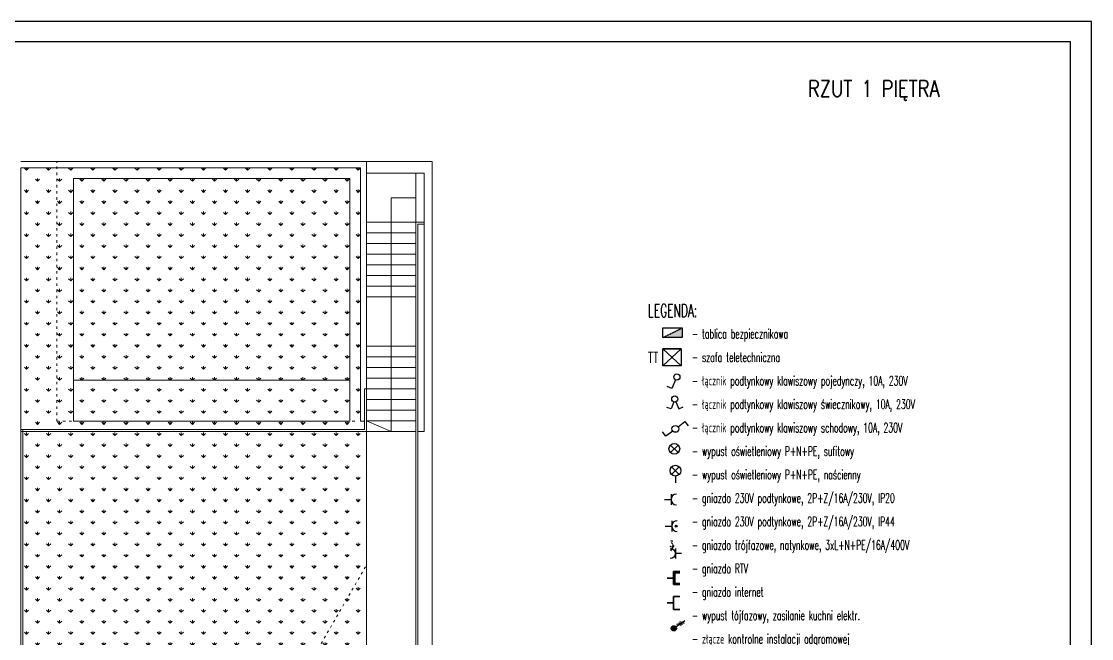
# Model space of a CAD drawing. Header units: millimetres. Extents: x 1780 to 154263, y -7240 to 17216.
# Drawn here: x 120252 to 122859, y 3906 to 5411 of the extents above; entities that cross this region are included whole.
import ezdxf

# ---------------------------------------------------------------- set-up
doc = ezdxf.new("R2010")
doc.units = ezdxf.units.MM
doc.linetypes.add('ACAD_ISO03W100', pattern=[30, 12, -18])
doc.linetypes.add('DASHED2', pattern=[0.375, 0.25, -0.125])
for name, color, linetype, lineweight in [('2d_SX_oznaczenia', 40, 'Continuous', 0), ('2d_SX_szraf', 251, 'Continuous', 0), ('2d_SX_widok', 10, 'Continuous', 9), ('SX_PZT_utwardzona', 10, 'Continuous', 9)]:
    doc.layers.add(name, color=color, linetype=linetype, lineweight=lineweight)
doc.layers.add('2d_SX_rewizja 18 września', color=210, linetype='Continuous')
doc.layers.add('60 instalacje elektryka', color=10, linetype='Continuous')
doc.styles.add('OPIS', font='simplex.shx', dxfattribs={"width": 0.7, "height": 4})
doc.styles.add('ROMANS', font='romans.shx', dxfattribs={"height": 0.2})

# ---------------------------------------------------------------- blocks, each defined once
blk = doc.blocks.new('PDKLD B1')
at = {"layer": '2d_SX_szraf'}
h = blk.add_hatch(dxfattribs=at)
h.set_pattern_fill('GRASS', color=8, scale=1.5, style=0)
h.set_pattern_definition([(90, (98496.447, -22378.067), (-26.94077, 26.94077), [7.14375, -46.73779]), (45, (98496.447, -22378.067), (-26.94077, 26.94077), [7.14375, -30.95625]), (135, (98496.447, -22378.067), (-26.94077, -26.94077), [7.14375, -30.95625])])
edge = h.paths.add_edge_path()
edge.add_line((113454.7, -11861.2), (113444.7, -11861.2))
edge.add_line((113444.7, -11861.2), (113444.7, -11243.2))
edge.add_line((113444.7, -11243.2), (112719.7, -11243.2))
edge.add_line((112719.7, -11243.2), (112719.7, -11243.2))
edge.add_line((112719.7, -11243.2), (112617.2, -11243.2))
edge.add_line((112617.2, -11243.2), (112617.2, -12034.2))
edge.add_line((112617.2, -12034.2), (112617.2, -12034.2))
edge.add_line((112617.2, -12034.2), (112617.2, -12575.3))
edge.add_line((112617.2, -12575.3), (113459.7, -12575.3))
edge.add_line((113459.7, -12575.3), (113459.7, -11861.2))
at = {"layer": '2d_SX_oznaczenia', "color": 8, "ltscale": 0.5}
for points in [[(113579.7, -11316.2), (113519.7, -11316.2), (113519.7, -11375.2)], [(113519.7, -11377.2), (113519.7, -11886.2), (113459.7, -11860.2)], [(113519.7, -11506.2), (113519.7, -11376.2)]]:
    blk.add_lwpolyline(points, dxfattribs=at)
at = {"layer": '2d_SX_szraf', "color": 8}
blk.add_lwpolyline([(112745.7, -11861.2), (112745.7, -11269.2), (113418.7, -11269.2), (113418.7, -11861.2)], dxfattribs=at)
blk.add_lwpolyline([(113418.7, -11761.2), (112745.7, -11761.2), (112745.7, -11861.2), (113418.7, -11861.2)], close=True, dxfattribs=at)
at = {"layer": '2d_SX_widok', "color": 8, "ltscale": 0.5}
for points in [[(112617.2, -11228.2), (112617.2, -11228.2), (113459.7, -11228.2)], [(113619.7, -11256.2), (113619.7, -11228.2), (113459.7, -11228.2)], [(113454.7, -11861.2), (113444.7, -11861.2), (113444.7, -11243.2), (112719.7, -11243.2), (112719.7, -11243.2), (112617.2, -11243.2), (112617.2, -12034.2), (112617.2, -12034.2), (112617.2, -12575.3), (113459.7, -12575.3), (113459.7, -11861.2)], [(113459.7, -11256.2), (113459.7, -11864.2)], [(113459.7, -11256.2), (113599.7, -11256.2)], [(113459.7, -11256.2), (113459.7, -11864.2)], [(113599.7, -11256.2), (113599.7, -11886.2)], [(113619.7, -12575.3), (113619.7, -11256.2)], [(113619.7, -11866.2), (113619.7, -11256.2)], [(113459.7, -11886.2), (113459.7, -11782.2), (113454.7, -11782.2), (113454.7, -11881.2)], [(113459.7, -11886.2), (112617.2, -11886.2), (112617.2, -11881.2), (113454.7, -11881.2)], [(112622.2, -12575.3), (112622.2, -11881.2), (112617.2, -11881.2), (112617.2, -12575.3), (112622.2, -12575.3)], [(113459.7, -11881.2), (113459.7, -11886.2)]]:
    blk.add_lwpolyline(points, dxfattribs=at)
at = {"layer": '2d_SX_widok', "color": 8, "linetype": 'ACAD_ISO03W100', "ltscale": 0.5}
for points in [[(112704.7, -11861.2), (112704.7, -11228.2), (113459.7, -11228.2)], [(113579.7, -11506.2), (113579.7, -11480.2)], [(113579.7, -11510.2), (113579.7, -11483.2)], [(113579.7, -11559.2), (113579.7, -11678.2)], [(113579.7, -11565.2), (113579.7, -11683.2)], [(112704.7, -11861.2), (113436.7, -11861.2)], [(113249.7, -12575.3), (113251.4, -12572.2), (113459.7, -12211.5), (113459.7, -11843.3)]]:
    blk.add_lwpolyline(points, dxfattribs=at)
at = {"layer": 'SX_PZT_utwardzona', "color": 8}
for points in [[(113459.7, -11256.2), (113459.7, -11228.2)], [(113579.7, -11376.2), (113459.7, -11376.2), (113459.7, -11402.2), (113579.7, -11402.2)], [(113579.7, -11484.4), (113579.7, -11376.2), (113584.7, -11376.2)], [(113579.7, -11386.2), (113579.7, -11376.2), (113599.7, -11376.2)], [(113579.7, -11402.2), (113579.7, -11380.2)], [(113579.7, -11402.2), (113579.7, -11381.2)], [(113584.7, -11381.2), (113584.7, -11485.3)], [(113584.7, -11381.2), (113584.7, -11482.3)], [(113599.7, -11381.2), (113584.7, -11381.2), (113584.7, -11386.2)], [(113619.7, -11376.2), (113619.7, -11381.2)], [(113579.7, -11402.2), (113459.7, -11402.2), (113459.7, -11428.2), (113579.7, -11428.2)], [(113579.7, -11429.2), (113579.7, -11402.2)], [(113579.7, -11428.2), (113579.7, -11402.2)], [(113579.7, -11428.2), (113459.7, -11428.2), (113459.7, -11454.2), (113579.7, -11454.2)], [(113579.7, -11454.2), (113579.7, -11428.2)], [(113579.7, -11456.2), (113579.7, -11429.2)], [(113579.7, -11454.2), (113459.7, -11454.2), (113459.7, -11480.2), (113579.7, -11480.2)], [(113579.7, -11480.2), (113579.7, -11454.2)], [(113579.7, -11483.2), (113579.7, -11456.2)], [(113579.7, -12414.6), (113579.7, -11479.4)], [(113584.7, -11477.3), (113584.7, -12413.3)], [(113519.7, -11506.2), (113459.7, -11506.2), (113459.7, -11531.9)], [(113464.2, -11532.2), (113579.7, -11532.2), (113579.7, -11506.2), (113519.7, -11506.2)], [(113459.7, -11532.2), (113459.7, -11558.2), (113579.7, -11558.2), (113579.7, -11532.2), (113459.7, -11532.2)], [(113584.7, -11886.2), (113599.7, -11886.2)]]:
    blk.add_lwpolyline(points, dxfattribs=at)
for points in [[(113579.7, -11376.2), (113459.7, -11376.2), (113459.7, -11256.2), (113579.7, -11256.2)], [(113579.7, -11678.2), (113459.7, -11678.2), (113459.7, -11704.2), (113579.7, -11704.2)], [(113579.7, -11704.2), (113459.7, -11704.2), (113459.7, -11730.2), (113579.7, -11730.2)], [(113579.7, -11730.2), (113459.7, -11730.2), (113459.7, -11756.2), (113579.7, -11756.2)], [(113579.7, -11756.2), (113459.7, -11756.2), (113459.7, -11782.2), (113579.7, -11782.2)], [(113579.7, -11782.2), (113459.7, -11782.2), (113459.7, -11808.2), (113579.7, -11808.2)], [(113579.7, -11808.2), (113459.7, -11808.2), (113459.7, -11834.2), (113579.7, -11834.2)], [(113579.7, -11834.2), (113459.7, -11834.2), (113459.7, -11860.2), (113579.7, -11860.2)], [(113579.7, -11860.2), (113459.7, -11860.2), (113459.7, -11886.2), (113579.7, -11886.2)]]:
    blk.add_lwpolyline(points, close=True, dxfattribs=at)
blk = doc.blocks.new('11')
at = {"layer": '60 instalacje elektryka', "lineweight": -3}
for p, q in [((5937.3, 6405.3), (5969.2, 6405.3)), ((5969.2, 6431.9), (5969.2, 6378.7))]:
    blk.add_line(p, q, dxfattribs=at)
blk.add_arc((5995.8, 6405.3), 26.6, 90.005, 269.995, dxfattribs=at)
blk = doc.blocks.new('jednobiegunowy')
at = {"layer": '60 instalacje elektryka'}
for p, q in [((2190.6, 2793.4), (2200, 2802.8)), ((2200, 2802.8), (2204.9, 2798))]:
    blk.add_line(p, q, dxfattribs=at)
blk.add_circle((2187.5, 2790.4), 4.3, dxfattribs=at)
blk = doc.blocks.new('lampa1')
at = {"layer": '60 instalacje elektryka', "lineweight": 30}
for p, q in [((2045.4, 2946.7), (2067.7, 2924.4)), ((2067.7, 2946.7), (2045.4, 2924.4))]:
    blk.add_line(p, q, dxfattribs=at)
blk.add_circle((2056.6, 2935.6), 15.8, dxfattribs=at)
blk = doc.blocks.new('wyl jednbieg')
at = {"layer": '60 instalacje elektryka', "lineweight": 30}
for p, q in [((2059.8, 3882.8), (2066.3, 3897.4)), ((2066.3, 3897.4), (2075.7, 3893.3))]:
    blk.add_line(p, q, dxfattribs=at)
blk.add_circle((2057.2, 3876.9), 6.45, dxfattribs=at)
blk = doc.blocks.new('schodowy')
blk.add_blockref('wyl jednbieg', (82.3, 4.2))
at = {"rotation": 180}
blk.add_blockref('wyl jednbieg', (4196.7, 7758), dxfattribs=at)
blk = doc.blocks.new('wypust 3f')
at = {"layer": '60 instalacje elektryka', "linetype": 'ByBlock'}
h = blk.add_hatch(color=256, dxfattribs=at)
h.dxf.hatch_style = 1
edge = h.paths.add_edge_path()
edge.add_arc((7494504.5, 5568590.2), 2.78, 0, 360)
at = {"layer": '60 instalacje elektryka', "linetype": 'ByBlock', "lineweight": 30}
for p, q in [((7494492.1, 5568582.6), (7494504.5, 5568590.2)), ((7494492.7, 5568585.3), (7494497.5, 5568583.6)), ((7494494.4, 5568586.4), (7494499.3, 5568584.7)), ((7494496.2, 5568587.5), (7494501, 5568585.7))]:
    blk.add_line(p, q, dxfattribs=at)
blk.add_circle((7494504.5, 5568590.2), 2.78, dxfattribs=at)
blk = doc.blocks.new('swiecznikowy')
at = {"layer": '60 instalacje elektryka', "lineweight": 30}
for p, q in [((2664.2, 2089), (2665.4, 2098)), ((2678.2, 2087), (2664.2, 2089)), ((2679.1, 2083.1), (2667.3, 2075.4)), ((2667.3, 2075.4), (2672.2, 2067.8))]:
    blk.add_line(p, q, dxfattribs=at)
blk.add_circle((2683.8, 2086.2), 5.68, dxfattribs=at)
blk.add_circle((2683.8, 2086.2), 5.68, dxfattribs=at)
blk = doc.blocks.new('RTV')
at = {"layer": '60 instalacje elektryka', "lineweight": 35}
for p, q in [((3030.9, 2534.7), (3019.1, 2534.7)), ((3030.9, 2534.7), (3030.9, 2511.2)), ((3028.4, 2532.4), (3019.1, 2532.4)), ((3028.4, 2532.4), (3028.4, 2513.6)), ((3030.9, 2523), (3041.8, 2523)), ((3028.4, 2513.6), (3019.1, 2513.6)), ((3030.9, 2511.2), (3019.1, 2511.2))]:
    blk.add_line(p, q, dxfattribs=at)
blk = doc.blocks.new('RJ')
at = {"layer": '60 instalacje elektryka', "lineweight": 35}
for p, q in [((3030.9, 2559.6), (3019.1, 2559.6)), ((3030.9, 2559.6), (3030.9, 2536.1)), ((3030.9, 2536.1), (3019.1, 2536.1)), ((3030.9, 2547.9), (3041.8, 2547.9))]:
    blk.add_line(p, q, dxfattribs=at)
blk = doc.blocks.new('TB1')
at = {"linetype": 'DASHED2'}
blk.add_hatch(color=1, dxfattribs=at).paths.add_polyline_path([(2274.4, 2644.8), (2237.7, 2626.7), (2237.7, 2644.8)])
at = {"color": 1, "linetype": 'DASHED2'}
for p, q in [((2237.7, 2626.7), (2237.7, 2644.8)), ((2237.7, 2644.8), (2274.4, 2644.8)), ((2274.4, 2644.8), (2237.7, 2626.7))]:
    blk.add_line(p, q, dxfattribs=at)
at = {"color": 1}
blk.add_lwpolyline([(2237.7, 2644.8), (2274.4, 2644.8), (2274.4, 2626.7), (2237.7, 2626.7)], close=True, dxfattribs=at)

msp = doc.modelspace()

# ---------------------------------------------------------------- hatches: boundary and pattern name
at = {"layer": '60 instalacje elektryka'}
h = msp.add_hatch(color=256, dxfattribs=at)
h.dxf.hatch_style = 1
edge = h.paths.add_edge_path()
edge.add_arc((121847.3, 4180), 2.48, 0, 360)

# ---------------------------------------------------------------- linework, layer by layer
at = {"layer": '60 instalacje elektryka', "lineweight": 30}
msp.add_line((121845.5, 4302), (121845.5, 4285.7), dxfattribs=at)
at = {"layer": '60 instalacje elektryka'}
msp.add_line((121834.2, 4119.7), (121842.6, 4132.4), dxfattribs=at)
for points in [[(122859.3, 5410.6), (118654.7, 5410.6), (118654.7, 2437.4), (122859.3, 2437.4)], [(118746.2, 2487.4), (122808.1, 2487.4), (122808.1, 5360.6), (118746.2, 5360.6)]]:
    msp.add_lwpolyline(points, close=True, dxfattribs=at)
at = {"layer": '60 instalacje elektryka', "lineweight": 30}
msp.add_lwpolyline([(121814.7, 4612.2), (121859.2, 4612.2), (121859.2, 4570.6), (121814.7, 4570.6)], close=True, dxfattribs=at)
msp.add_lwpolyline([(121814.7, 4570.6), (121859.2, 4612.2), (121814.7, 4612.2), (121859.2, 4570.6)], dxfattribs=at)
at = {"layer": '60 instalacje elektryka'}
msp.add_circle((121847.3, 4180), 2.48, dxfattribs=at)

# ---------------------------------------------------------------- block references
for name, p, xscale, yscale, zscale, rotation in [('TB1', (124763.7, 8069), 1.296645068759041, 1.296645068759041, 1.296645068759041, 179.9999999999999), ('swiecznikowy', (123834.3, 559.7), 1.296, 1.296, 1.296, 78.99994544918933), ('schodowy', (126673.9, 7549.7), 1.2987230256, 1.2987230256, 1.2987230256, 151.8417335062657), ('RTV', (125988.5, 7506.2), 1.368576, 1.368576, 1.368576, 180), ('RJ', (125988.5, 7479.5), 1.368576, 1.368576, 1.368576, 180)]:
    msp.add_blockref(name, p, dxfattribs=dict(xscale=xscale, yscale=yscale, zscale=zscale, rotation=rotation))
at = {"xscale": 0.8311827363840003, "yscale": 0.8311827363840003, "zscale": 0.8311827363840003}
for p in [(120133.4, 1928.4), (120136.1, 1875.1)]:
    msp.add_blockref('lampa1', p, dxfattribs=at)
at = {"layer": '2d_SX_rewizja 18 września'}
msp.add_blockref('PDKLD B1', (7633.6, 16297), dxfattribs=at)
at = {"layer": '60 instalacje elektryka', "xscale": 1.745483746406403, "yscale": 1.745483746406403, "zscale": 1.745483746406403, "rotation": 201.3064309500116}
msp.add_blockref('jednobiegunowy', (123636.5, 10468.7), dxfattribs=at)
at = {"layer": '60 instalacje elektryka', "lineweight": -3}
for p, xscale, yscale, zscale in [((118865.3, 1058.6), 0.497462867725824, 0.497462867725824, 0.497462867725824), ((118867, 993.6), 0.497462867725824, 0.497462867725824, 0.497462867725824), ((124666.4, 1086.1), -0.4725897243395328, 0.4725897243395328, 0.4725897243395328)]:
    msp.add_blockref('11', p, dxfattribs=dict(at, xscale=xscale, yscale=yscale, zscale=zscale))
at = {"layer": '60 instalacje elektryka', "linetype": 'ByBlock', "xscale": 2.246400000000001, "yscale": 2.246400000000001, "zscale": 2.246400000000001, "rotation": 182.4675040577868}
msp.add_blockref('wypust 3f', (16403327.4, 13226434.5), dxfattribs=at)

# ---------------------------------------------------------------- texts
at = {"layer": '60 instalacje elektryka', "insert": (122168.2, 5266.9), "char_height": 40, "width": 371.81, "attachment_point": 1, "rotation": 360, "style": 'ROMANS'}
msp.add_mtext('{\\W0.8;RZUT 1 PIĘTRA}', dxfattribs=at)
at = {"layer": '60 instalacje elektryka', "color": 7, "lineweight": -3, "attachment_point": 1, "style": 'OPIS'}
for s, insert, char_height, width in [('{\\W0.6;\\C256;LEGENDA:}', (121778.6, 4721.5), 31.788, 158.699), ('\\pxsm1.5;{\\W0.6;\\C256;- tablica bezpiecznikowa\\P- szafa teletechniczna\\P- łącznik podtynkowy klawiszowy pojedynczy, 10A, 230V \\P- łącznik podtynkowy klawiszowy świecznikowy, 10A, 230V \\P- łącznik podtynkowy klawiszowy schodowy, 10A, 230V\\P- wypust oświetleniowy P+N+PE, sufitowy\\P- wypust oświetleniowy P+N+PE, naścienny\\P- gniazdo 230V podtynkowe, 2P+Z/16A/230V, IP20\\P- gniazdo 230V podtynkowe, 2P+Z/16A/230V, IP44\\P- gniazdo trójfazowe, natynkowe, 3xL+N+PE/16A/400V\\P- gniazdo RTV\\P- gniazdo internet\\P- wypust tójfazowy, zasilanie kuchni elektr.\\P- złącze kontrolne instalacji odgromowej\\P- dzwonek 230V\\P- przycisk dzwonkowy\\P\\psm1;- zewnętrzny kinkiet biały, 2-punktowy, Czujnik ruchu, \\P\\psm1.5;  np.  Lucide TAYLOR\\P- zewnętrzny kinkiet biały, 1-punktowy, np.  Lucide TAYLOR\\P\\W0.7;- reflektor wpuszczany 1-punktowy kolor czarny mat}', (121885.5, 4660.4), 22.887, 692.398)]:
    msp.add_mtext(s, dxfattribs=dict(at, insert=insert, char_height=char_height, width=width))
at = {"layer": '60 instalacje elektryka', "lineweight": 30, "insert": (121778.7, 4604.4), "char_height": 26, "width": 40.857, "attachment_point": 1, "style": 'OPIS'}
msp.add_mtext('\\pxql;TT', dxfattribs=at)
at = {"layer": '60 instalacje elektryka', "color": 7, "lineweight": 30, "insert": (121830.9, 4144.4), "char_height": 15, "width": 39.095, "attachment_point": 1, "style": 'OPIS'}
msp.add_mtext('\\pxql;{\\W0.6;\\C256;3}', dxfattribs=at)

doc.saveas('drawing.dxf')
